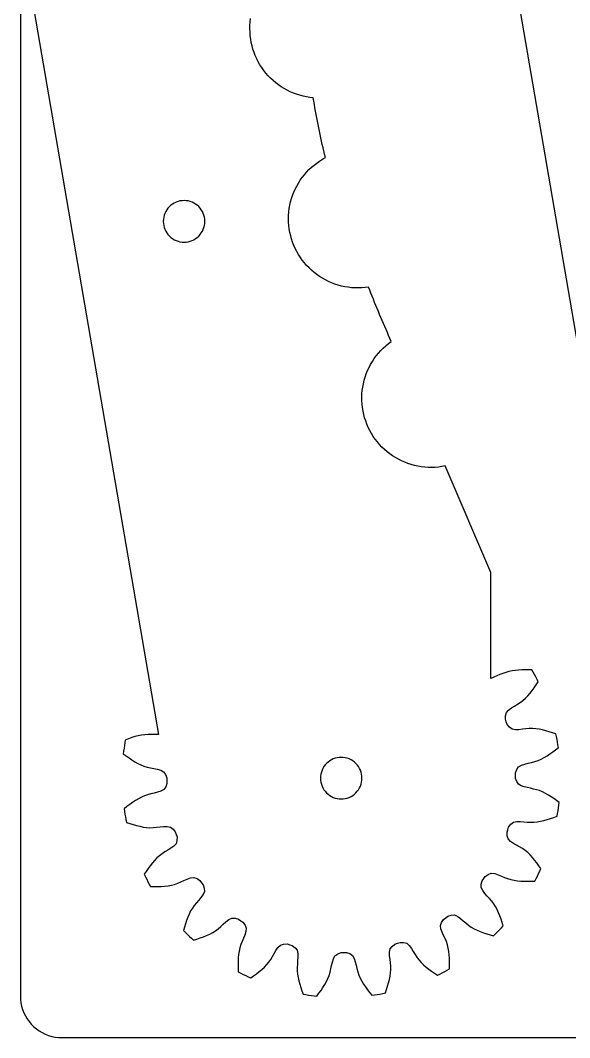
# Model space of a CAD drawing. Extents: x 1 to 481, y 1 to 148.
# Drawn here: x 1 to 40.7, y 1 to 74.5 of the extents above; entities that cross this region are included whole.
import ezdxf

# ---------------------------------------------------------------- set-up
doc = ezdxf.new("R2010")
doc.units = 0
doc.layers.get('0').update_dxf_attribs({"linetype": 'CONTINUOUS'})

msp = doc.modelspace()

# ---------------------------------------------------------------- linework, layer by layer
for p, q in [((1, 144.698), (1, 4)), ((2, 75.115), (10.981, 22.889)), ((37.101, 75.115), (46.082, 22.889)), ((17.59, 74.099), (17.608, 74.345)), ((17.608, 74.345), (17.638, 74.591)), ((17.584, 73.851), (17.59, 74.099)), ((17.591, 73.604), (17.584, 73.851)), ((17.609, 73.357), (17.591, 73.604)), ((17.64, 73.112), (17.609, 73.357)), ((17.683, 72.868), (17.64, 73.112)), ((17.738, 72.627), (17.683, 72.868)), ((17.805, 72.388), (17.738, 72.627)), ((17.884, 72.154), (17.805, 72.388)), ((17.974, 71.923), (17.884, 72.154)), ((18.075, 71.697), (17.974, 71.923)), ((18.188, 71.477), (18.075, 71.697)), ((18.311, 71.262), (18.188, 71.477)), ((18.445, 71.054), (18.311, 71.262)), ((18.588, 70.853), (18.445, 71.054)), ((18.742, 70.659), (18.588, 70.853)), ((18.905, 70.473), (18.742, 70.659)), ((19.077, 70.295), (18.905, 70.473)), ((19.258, 70.126), (19.077, 70.295)), ((19.447, 69.965), (19.258, 70.126)), ((19.643, 69.815), (19.447, 69.965)), ((19.847, 69.674), (19.643, 69.815)), ((20.057, 69.544), (19.847, 69.674)), ((20.274, 69.424), (20.057, 69.544)), ((20.496, 69.315), (20.274, 69.424)), ((20.723, 69.218), (20.496, 69.315)), ((20.955, 69.131), (20.723, 69.218)), ((21.191, 69.056), (20.955, 69.131)), ((21.43, 68.993), (21.191, 69.056)), ((21.672, 68.942), (21.43, 68.993)), ((21.917, 68.903), (21.672, 68.942)), ((22.163, 68.876), (21.917, 68.903)), ((22.202, 68.635), (22.163, 68.876)), ((22.242, 68.393), (22.202, 68.635)), ((22.284, 68.152), (22.242, 68.393)), ((22.326, 67.911), (22.284, 68.152)), ((22.37, 67.67), (22.326, 67.911)), ((22.414, 67.429), (22.37, 67.67)), ((22.46, 67.189), (22.414, 67.429)), ((22.507, 66.948), (22.46, 67.189)), ((22.555, 66.708), (22.507, 66.948)), ((22.604, 66.468), (22.555, 66.708)), ((22.655, 66.229), (22.604, 66.468)), ((22.706, 65.989), (22.655, 66.229)), ((22.758, 65.75), (22.706, 65.989)), ((22.812, 65.511), (22.758, 65.75)), ((22.866, 65.273), (22.812, 65.511)), ((22.922, 65.034), (22.866, 65.273)), ((22.979, 64.796), (22.922, 65.034)), ((23.037, 64.558), (22.979, 64.796)), ((22.03, 63.854), (22.217, 64.015)), ((22.217, 64.015), (22.412, 64.165)), ((22.412, 64.165), (22.613, 64.307)), ((22.613, 64.307), (22.822, 64.438)), ((22.822, 64.438), (23.037, 64.558)), ((21.367, 63.127), (21.519, 63.32)), ((21.519, 63.32), (21.681, 63.507)), ((21.681, 63.507), (21.851, 63.685)), ((21.851, 63.685), (22.03, 63.854)), ((20.86, 62.283), (20.971, 62.503)), ((20.971, 62.503), (21.093, 62.717)), ((21.093, 62.717), (21.225, 62.925)), ((21.225, 62.925), (21.367, 63.127)), ((20.593, 61.594), (20.671, 61.828)), ((20.671, 61.828), (20.76, 62.058)), ((20.76, 62.058), (20.86, 62.283)), ((11.766, 61.013), (11.667, 60.904)), ((11.875, 61.112), (11.766, 61.013)), ((11.993, 61.199), (11.875, 61.112)), ((12.12, 61.275), (11.993, 61.199)), ((12.253, 61.338), (12.12, 61.275)), ((12.391, 61.388), (12.253, 61.338)), ((12.534, 61.423), (12.391, 61.388)), ((12.68, 61.445), (12.534, 61.423)), ((12.827, 61.452), (12.68, 61.445)), ((12.974, 61.445), (12.827, 61.452)), ((13.119, 61.423), (12.974, 61.445)), ((13.262, 61.388), (13.119, 61.423)), ((13.401, 61.338), (13.262, 61.388)), ((13.534, 61.275), (13.401, 61.338)), ((13.66, 61.199), (13.534, 61.275)), ((13.778, 61.112), (13.66, 61.199)), ((13.887, 61.013), (13.778, 61.112)), ((13.986, 60.904), (13.887, 61.013)), ((20.431, 60.874), (20.473, 61.117)), ((20.473, 61.117), (20.528, 61.357)), ((20.528, 61.357), (20.593, 61.594)), ((11.355, 60.245), (11.334, 60.099)), ((11.391, 60.388), (11.355, 60.245)), ((11.441, 60.526), (11.391, 60.388)), ((11.504, 60.659), (11.441, 60.526)), ((11.579, 60.786), (11.504, 60.659)), ((11.667, 60.904), (11.579, 60.786)), ((14.074, 60.786), (13.986, 60.904)), ((14.15, 60.659), (14.074, 60.786)), ((14.212, 60.526), (14.15, 60.659)), ((14.262, 60.388), (14.212, 60.526)), ((14.298, 60.245), (14.262, 60.388)), ((14.319, 60.099), (14.298, 60.245)), ((20.377, 60.137), (20.383, 60.384)), ((20.383, 60.384), (20.401, 60.629)), ((20.401, 60.629), (20.431, 60.874)), ((11.334, 60.099), (11.327, 59.952)), ((11.327, 59.952), (11.334, 59.805)), ((11.334, 59.805), (11.355, 59.66)), ((11.355, 59.66), (11.391, 59.517)), ((11.391, 59.517), (11.441, 59.378)), ((14.212, 59.378), (14.262, 59.517)), ((14.262, 59.517), (14.298, 59.66)), ((14.298, 59.66), (14.319, 59.805)), ((14.327, 59.952), (14.319, 60.099)), ((14.319, 59.805), (14.327, 59.952)), ((20.383, 59.891), (20.377, 60.137)), ((20.402, 59.645), (20.383, 59.891)), ((20.432, 59.401), (20.402, 59.645)), ((11.441, 59.378), (11.504, 59.245)), ((11.504, 59.245), (11.579, 59.119)), ((11.579, 59.119), (11.667, 59.001)), ((11.667, 59.001), (11.766, 58.892)), ((11.766, 58.892), (11.875, 58.793)), ((11.875, 58.793), (11.993, 58.705)), ((13.66, 58.705), (13.778, 58.793)), ((13.778, 58.793), (13.887, 58.892)), ((13.887, 58.892), (13.986, 59.001)), ((13.986, 59.001), (14.074, 59.119)), ((14.074, 59.119), (14.15, 59.245)), ((14.15, 59.245), (14.212, 59.378)), ((20.474, 59.158), (20.432, 59.401)), ((20.529, 58.918), (20.474, 59.158)), ((20.595, 58.68), (20.529, 58.918)), ((11.993, 58.705), (12.12, 58.629)), ((12.12, 58.629), (12.253, 58.566)), ((12.253, 58.566), (12.391, 58.517)), ((12.391, 58.517), (12.534, 58.481)), ((12.534, 58.481), (12.68, 58.459)), ((12.68, 58.459), (12.827, 58.452)), ((12.827, 58.452), (12.974, 58.459)), ((12.974, 58.459), (13.119, 58.481)), ((13.119, 58.481), (13.262, 58.517)), ((13.262, 58.517), (13.401, 58.566)), ((13.401, 58.566), (13.534, 58.629)), ((13.534, 58.629), (13.66, 58.705)), ((20.673, 58.446), (20.595, 58.68)), ((20.762, 58.217), (20.673, 58.446)), ((20.862, 57.992), (20.762, 58.217)), ((20.973, 57.772), (20.862, 57.992)), ((21.095, 57.558), (20.973, 57.772)), ((21.228, 57.35), (21.095, 57.558)), ((21.37, 57.149), (21.228, 57.35)), ((21.522, 56.955), (21.37, 57.149)), ((21.684, 56.769), (21.522, 56.955)), ((21.855, 56.591), (21.684, 56.769)), ((22.034, 56.422), (21.855, 56.591)), ((22.221, 56.262), (22.034, 56.422)), ((22.416, 56.111), (22.221, 56.262)), ((22.618, 55.97), (22.416, 56.111)), ((22.827, 55.839), (22.618, 55.97)), ((23.042, 55.719), (22.827, 55.839)), ((23.262, 55.609), (23.042, 55.719)), ((23.488, 55.511), (23.262, 55.609)), ((23.718, 55.423), (23.488, 55.511)), ((23.953, 55.347), (23.718, 55.423)), ((24.191, 55.283), (23.953, 55.347)), ((24.431, 55.23), (24.191, 55.283)), ((24.674, 55.19), (24.431, 55.23)), ((24.919, 55.161), (24.674, 55.19)), ((25.165, 55.144), (24.919, 55.161)), ((25.411, 55.14), (25.165, 55.144)), ((25.658, 55.148), (25.411, 55.14)), ((25.903, 55.168), (25.658, 55.148)), ((26.147, 55.2), (25.903, 55.168)), ((26.237, 54.98), (26.147, 55.2)), ((26.326, 54.761), (26.237, 54.98)), ((26.415, 54.542), (26.326, 54.761)), ((26.505, 54.322), (26.415, 54.542)), ((26.594, 54.103), (26.505, 54.322)), ((26.684, 53.884), (26.594, 54.103)), ((26.775, 53.665), (26.684, 53.884)), ((26.866, 53.447), (26.775, 53.665)), ((26.957, 53.228), (26.866, 53.447)), ((27.048, 53.01), (26.957, 53.228)), ((27.141, 52.792), (27.048, 53.01)), ((27.233, 52.574), (27.141, 52.792)), ((27.326, 52.356), (27.233, 52.574)), ((27.418, 52.138), (27.326, 52.356)), ((27.512, 51.92), (27.418, 52.138)), ((27.605, 51.703), (27.512, 51.92)), ((27.698, 51.485), (27.605, 51.703)), ((27.792, 51.267), (27.698, 51.485)), ((27.041, 50.618), (27.216, 50.794)), ((27.216, 50.794), (27.4, 50.961)), ((27.4, 50.961), (27.592, 51.119)), ((27.592, 51.119), (27.792, 51.267)), ((26.433, 49.833), (26.57, 50.041)), ((26.57, 50.041), (26.717, 50.241)), ((26.717, 50.241), (26.874, 50.433)), ((26.874, 50.433), (27.041, 50.618)), ((26.086, 49.174), (26.19, 49.399)), ((26.19, 49.399), (26.306, 49.619)), ((26.306, 49.619), (26.433, 49.833)), ((25.84, 48.471), (25.91, 48.709)), ((25.91, 48.709), (25.992, 48.944)), ((25.992, 48.944), (26.086, 49.174)), ((25.702, 47.738), (25.736, 47.985)), ((25.736, 47.985), (25.782, 48.229)), ((25.782, 48.229), (25.84, 48.471)), ((25.671, 47.242), (25.68, 47.491)), ((25.674, 46.994), (25.671, 47.242)), ((25.68, 47.491), (25.702, 47.738)), ((25.689, 46.746), (25.674, 46.994)), ((25.717, 46.499), (25.689, 46.746)), ((25.757, 46.253), (25.717, 46.499)), ((25.809, 46.01), (25.757, 46.253)), ((25.873, 45.77), (25.809, 46.01)), ((25.949, 45.534), (25.873, 45.77)), ((26.036, 45.301), (25.949, 45.534)), ((26.135, 45.073), (26.036, 45.301)), ((26.246, 44.85), (26.135, 45.073)), ((26.367, 44.633), (26.246, 44.85)), ((26.499, 44.422), (26.367, 44.633)), ((26.641, 44.219), (26.499, 44.422)), ((26.793, 44.022), (26.641, 44.219)), ((26.955, 43.833), (26.793, 44.022)), ((27.126, 43.653), (26.955, 43.833)), ((27.305, 43.481), (27.126, 43.653)), ((27.493, 43.318), (27.305, 43.481)), ((27.689, 43.165), (27.493, 43.318)), ((27.892, 43.022), (27.689, 43.165)), ((28.102, 42.889), (27.892, 43.022)), ((28.319, 42.767), (28.102, 42.889)), ((28.541, 42.655), (28.319, 42.767)), ((28.768, 42.555), (28.541, 42.655)), ((29, 42.466), (28.768, 42.555)), ((29.237, 42.389), (29, 42.466)), ((29.477, 42.324), (29.237, 42.389)), ((29.719, 42.27), (29.477, 42.324)), ((29.964, 42.229), (29.719, 42.27)), ((30.211, 42.2), (29.964, 42.229)), ((30.459, 42.184), (30.211, 42.2)), ((30.708, 42.179), (30.459, 42.184)), ((30.956, 42.187), (30.708, 42.179)), ((31.204, 42.208), (30.956, 42.187)), ((31.45, 42.24), (31.204, 42.208)), ((31.695, 42.285), (31.45, 42.24)), ((34.981, 34.598), (31.695, 42.285)), ((34.981, 26.932), (34.981, 34.598)), ((35.633, 27.222), (35.415, 27.13)), ((35.853, 27.306), (35.633, 27.222)), ((36.076, 27.38), (35.853, 27.306)), ((36.301, 27.44), (36.076, 27.38)), ((36.531, 27.486), (36.301, 27.44)), ((36.763, 27.52), (36.531, 27.486)), ((36.997, 27.543), (36.763, 27.52)), ((37.234, 27.558), (36.997, 27.543)), ((37.472, 27.566), (37.234, 27.558)), ((37.711, 27.571), (37.472, 27.566)), ((37.95, 27.573), (37.711, 27.571)), ((38.048, 27.399), (37.95, 27.573)), ((38.144, 27.223), (38.048, 27.399)), ((38.237, 27.046), (38.144, 27.223)), ((35.198, 27.032), (34.981, 26.932)), ((35.415, 27.13), (35.198, 27.032)), ((38.128, 26.269), (38.273, 26.477)), ((38.328, 26.868), (38.237, 27.046)), ((38.273, 26.477), (38.417, 26.688)), ((38.417, 26.688), (38.328, 26.868)), ((37.662, 25.681), (37.824, 25.868)), ((37.824, 25.868), (37.978, 26.065)), ((37.978, 26.065), (38.128, 26.269)), ((36.7, 24.945), (36.912, 25.072)), ((36.912, 25.072), (37.117, 25.203)), ((37.117, 25.203), (37.31, 25.346)), ((37.31, 25.346), (37.492, 25.507)), ((37.492, 25.507), (37.662, 25.681)), ((36.043, 23.992), (36.045, 24.249)), ((36.045, 24.249), (36.112, 24.478)), ((36.112, 24.478), (36.275, 24.661)), ((36.275, 24.661), (36.485, 24.812)), ((36.485, 24.812), (36.7, 24.945)), ((36.108, 23.807), (36.043, 23.992)), ((36.169, 23.621), (36.108, 23.807)), ((36.328, 23.418), (36.169, 23.621)), ((9.513, 22.805), (9.277, 22.741)), ((9.752, 22.851), (9.513, 22.805)), ((9.994, 22.88), (9.752, 22.851)), ((10.238, 22.894), (9.994, 22.88)), ((10.485, 22.898), (10.238, 22.894)), ((10.733, 22.896), (10.485, 22.898)), ((10.981, 22.889), (10.733, 22.896)), ((36.52, 23.278), (36.328, 23.418)), ((36.762, 23.232), (36.52, 23.278)), ((37.02, 23.241), (36.762, 23.232)), ((37.272, 23.267), (37.02, 23.241)), ((37.517, 23.296), (37.272, 23.267)), ((37.759, 23.317), (37.517, 23.296)), ((38, 23.322), (37.759, 23.317)), ((38.242, 23.306), (38, 23.322)), ((38.483, 23.272), (38.242, 23.306)), ((38.725, 23.222), (38.483, 23.272)), ((38.968, 23.161), (38.725, 23.222)), ((39.21, 23.091), (38.968, 23.161)), ((39.453, 23.014), (39.21, 23.091)), ((39.696, 22.935), (39.453, 23.014)), ((39.735, 22.739), (39.696, 22.935)), ((8.517, 22.095), (8.489, 21.897)), ((8.548, 22.293), (8.517, 22.095)), ((8.581, 22.49), (8.548, 22.293)), ((8.812, 22.58), (8.581, 22.49)), ((9.044, 22.665), (8.812, 22.58)), ((9.277, 22.741), (9.044, 22.665)), ((39.772, 22.542), (39.735, 22.739)), ((39.806, 22.345), (39.772, 22.542)), ((39.838, 22.147), (39.806, 22.345)), ((39.867, 21.949), (39.838, 22.147)), ((8.463, 21.699), (8.439, 21.5)), ((8.439, 21.5), (8.645, 21.349)), ((8.489, 21.897), (8.463, 21.699)), ((8.645, 21.349), (8.852, 21.202)), ((38.838, 21.225), (39.049, 21.352)), ((39.049, 21.352), (39.257, 21.492)), ((39.257, 21.492), (39.462, 21.639)), ((39.462, 21.639), (39.665, 21.793)), ((39.665, 21.793), (39.867, 21.949)), ((8.852, 21.202), (9.061, 21.06)), ((9.061, 21.06), (9.273, 20.927)), ((9.273, 20.927), (9.488, 20.805)), ((9.488, 20.805), (9.707, 20.698)), ((9.707, 20.698), (9.932, 20.608)), ((9.932, 20.608), (10.163, 20.538)), ((22.933, 20.575), (22.858, 20.448)), ((23.021, 20.693), (22.933, 20.575)), ((23.12, 20.802), (23.021, 20.693)), ((23.229, 20.901), (23.12, 20.802)), ((23.347, 20.988), (23.229, 20.901)), ((23.473, 21.064), (23.347, 20.988)), ((23.607, 21.127), (23.473, 21.064)), ((23.745, 21.177), (23.607, 21.127)), ((23.888, 21.212), (23.745, 21.177)), ((24.034, 21.234), (23.888, 21.212)), ((24.181, 21.241), (24.034, 21.234)), ((24.328, 21.234), (24.181, 21.241)), ((24.473, 21.212), (24.328, 21.234)), ((24.616, 21.177), (24.473, 21.212)), ((24.755, 21.127), (24.616, 21.177)), ((24.888, 21.064), (24.755, 21.127)), ((25.014, 20.988), (24.888, 21.064)), ((25.132, 20.901), (25.014, 20.988)), ((25.241, 20.802), (25.132, 20.901)), ((25.34, 20.693), (25.241, 20.802)), ((25.428, 20.575), (25.34, 20.693)), ((25.503, 20.448), (25.428, 20.575)), ((36.991, 20.559), (37.203, 20.683)), ((37.203, 20.683), (37.449, 20.761)), ((37.449, 20.761), (37.695, 20.822)), ((37.695, 20.822), (37.936, 20.878)), ((37.936, 20.878), (38.171, 20.938)), ((38.171, 20.938), (38.399, 21.015)), ((38.399, 21.015), (38.621, 21.111)), ((38.621, 21.111), (38.838, 21.225)), ((10.163, 20.538), (10.399, 20.484)), ((10.399, 20.484), (10.642, 20.436)), ((10.642, 20.436), (10.889, 20.382)), ((10.889, 20.382), (11.138, 20.31)), ((11.138, 20.31), (11.353, 20.193)), ((11.353, 20.193), (11.493, 20)), ((11.493, 20), (11.581, 19.758)), ((22.688, 19.888), (22.681, 19.741)), ((22.709, 20.034), (22.688, 19.888)), ((22.745, 20.177), (22.709, 20.034)), ((22.795, 20.315), (22.745, 20.177)), ((22.858, 20.448), (22.795, 20.315)), ((25.566, 20.315), (25.503, 20.448)), ((25.616, 20.177), (25.566, 20.315)), ((25.652, 20.034), (25.616, 20.177)), ((25.673, 19.888), (25.652, 20.034)), ((25.681, 19.741), (25.673, 19.888)), ((36.776, 20.118), (36.857, 20.362)), ((36.78, 19.922), (36.776, 20.118)), ((36.781, 19.727), (36.78, 19.922)), ((36.857, 20.362), (36.991, 20.559)), ((11.505, 19.122), (11.371, 18.925)), ((11.587, 19.366), (11.505, 19.122)), ((11.581, 19.758), (11.583, 19.562)), ((11.583, 19.562), (11.587, 19.366)), ((22.681, 19.741), (22.688, 19.594)), ((22.688, 19.594), (22.709, 19.449)), ((22.709, 19.449), (22.745, 19.306)), ((22.745, 19.306), (22.795, 19.167)), ((22.795, 19.167), (22.858, 19.034)), ((25.503, 19.034), (25.566, 19.167)), ((25.566, 19.167), (25.616, 19.306)), ((25.616, 19.306), (25.652, 19.449)), ((25.652, 19.449), (25.673, 19.594)), ((25.673, 19.594), (25.681, 19.741)), ((36.87, 19.504), (36.781, 19.727)), ((36.992, 19.316), (36.87, 19.504)), ((37.172, 19.193), (36.992, 19.316)), ((37.395, 19.12), (37.172, 19.193)), ((37.628, 19.064), (37.395, 19.12)), ((9.741, 18.373), (9.525, 18.259)), ((9.963, 18.469), (9.741, 18.373)), ((10.191, 18.546), (9.963, 18.469)), ((10.426, 18.607), (10.191, 18.546)), ((10.667, 18.662), (10.426, 18.607)), ((10.913, 18.723), (10.667, 18.662)), ((11.16, 18.801), (10.913, 18.723)), ((11.371, 18.925), (11.16, 18.801)), ((22.858, 19.034), (22.933, 18.908)), ((22.933, 18.908), (23.021, 18.79)), ((23.021, 18.79), (23.12, 18.681)), ((23.12, 18.681), (23.229, 18.582)), ((23.229, 18.582), (23.347, 18.494)), ((23.347, 18.494), (23.473, 18.418)), ((23.473, 18.418), (23.607, 18.355)), ((24.755, 18.355), (24.888, 18.418)), ((24.888, 18.418), (25.014, 18.494)), ((25.014, 18.494), (25.132, 18.582)), ((25.132, 18.582), (25.241, 18.681)), ((25.241, 18.681), (25.34, 18.79)), ((25.34, 18.79), (25.428, 18.908)), ((25.428, 18.908), (25.503, 19.034)), ((37.855, 19.01), (37.628, 19.064)), ((38.077, 18.956), (37.855, 19.01)), ((38.295, 18.901), (38.077, 18.956)), ((38.511, 18.847), (38.295, 18.901)), ((38.724, 18.742), (38.511, 18.847)), ((38.936, 18.634), (38.724, 18.742)), ((39.143, 18.521), (38.936, 18.634)), ((39.346, 18.398), (39.143, 18.521)), ((39.542, 18.266), (39.346, 18.398)), ((8.698, 17.691), (8.496, 17.535)), ((8.901, 17.845), (8.698, 17.691)), ((9.106, 17.993), (8.901, 17.845)), ((9.313, 18.132), (9.106, 17.993)), ((9.525, 18.259), (9.313, 18.132)), ((23.607, 18.355), (23.745, 18.306)), ((23.745, 18.306), (23.888, 18.27)), ((23.888, 18.27), (24.034, 18.248)), ((24.034, 18.248), (24.181, 18.241)), ((24.181, 18.241), (24.328, 18.248)), ((24.328, 18.248), (24.473, 18.27)), ((24.473, 18.27), (24.616, 18.306)), ((24.616, 18.306), (24.755, 18.355)), ((39.734, 18.127), (39.542, 18.266)), ((39.923, 17.984), (39.734, 18.127)), ((39.874, 17.587), (39.9, 17.786)), ((39.9, 17.786), (39.923, 17.984)), ((8.496, 17.535), (8.525, 17.337)), ((8.525, 17.337), (8.557, 17.139)), ((8.557, 17.139), (8.591, 16.942)), ((8.591, 16.942), (8.627, 16.746)), ((39.3, 16.825), (39.541, 16.908)), ((39.541, 16.908), (39.781, 16.994)), ((39.781, 16.994), (39.815, 17.191)), ((39.815, 17.191), (39.846, 17.389)), ((39.846, 17.389), (39.874, 17.587)), ((8.627, 16.746), (8.666, 16.549)), ((8.666, 16.549), (8.909, 16.47)), ((8.909, 16.47), (9.152, 16.394)), ((9.152, 16.394), (9.394, 16.323)), ((9.394, 16.323), (9.637, 16.262)), ((9.637, 16.262), (9.879, 16.213)), ((9.879, 16.213), (10.121, 16.179)), ((10.121, 16.179), (10.362, 16.162)), ((10.362, 16.162), (10.603, 16.167)), ((10.603, 16.167), (10.845, 16.189)), ((10.845, 16.189), (11.09, 16.218)), ((11.09, 16.218), (11.342, 16.243)), ((11.342, 16.243), (11.601, 16.252)), ((11.601, 16.252), (11.842, 16.207)), ((11.842, 16.207), (12.034, 16.066)), ((36.219, 16.02), (36.275, 16.208)), ((36.275, 16.208), (36.428, 16.415)), ((36.428, 16.415), (36.616, 16.561)), ((36.616, 16.561), (36.856, 16.613)), ((36.856, 16.613), (37.115, 16.612)), ((37.115, 16.612), (37.367, 16.593)), ((37.367, 16.593), (37.614, 16.572)), ((37.614, 16.572), (37.856, 16.557)), ((37.856, 16.557), (38.097, 16.559)), ((38.097, 16.559), (38.338, 16.582)), ((38.338, 16.582), (38.578, 16.623)), ((38.578, 16.623), (38.819, 16.679)), ((38.819, 16.679), (39.06, 16.747)), ((39.06, 16.747), (39.3, 16.825)), ((12.034, 16.066), (12.193, 15.863)), ((12.193, 15.863), (12.255, 15.678)), ((12.255, 15.678), (12.319, 15.493)), ((12.319, 15.493), (12.317, 15.235)), ((36.16, 15.834), (36.219, 16.02)), ((36.169, 15.576), (36.16, 15.834)), ((36.242, 15.35), (36.169, 15.576)), ((12.088, 14.823), (11.877, 14.673)), ((12.251, 15.007), (12.088, 14.823)), ((12.317, 15.235), (12.251, 15.007)), ((36.41, 15.171), (36.242, 15.35)), ((36.625, 15.026), (36.41, 15.171)), ((36.844, 14.899), (36.625, 15.026)), ((37.059, 14.778), (36.844, 14.899)), ((37.268, 14.654), (37.059, 14.778)), ((10.871, 13.978), (10.7, 13.803)), ((11.052, 14.138), (10.871, 13.978)), ((11.246, 14.282), (11.052, 14.138)), ((11.45, 14.412), (11.246, 14.282)), ((11.662, 14.539), (11.45, 14.412)), ((11.877, 14.673), (11.662, 14.539)), ((37.465, 14.516), (37.268, 14.654)), ((37.651, 14.361), (37.465, 14.516)), ((37.826, 14.191), (37.651, 14.361)), ((37.993, 14.009), (37.826, 14.191)), ((38.153, 13.817), (37.993, 14.009)), ((10.384, 13.42), (10.235, 13.216)), ((10.539, 13.616), (10.384, 13.42)), ((10.7, 13.803), (10.539, 13.616)), ((38.308, 13.617), (38.153, 13.817)), ((38.46, 13.413), (38.308, 13.617)), ((38.61, 13.206), (38.46, 13.413)), ((10.089, 13.007), (9.945, 12.796)), ((9.945, 12.796), (10.034, 12.617)), ((10.034, 12.617), (10.126, 12.439)), ((10.235, 13.216), (10.089, 13.007)), ((13.052, 12.447), (13.295, 12.535)), ((13.295, 12.535), (13.539, 12.567)), ((13.539, 12.567), (13.765, 12.492)), ((13.765, 12.492), (13.978, 12.349)), ((34.48, 12.483), (34.591, 12.643)), ((34.591, 12.643), (34.8, 12.793)), ((34.8, 12.793), (35.024, 12.874)), ((35.024, 12.874), (35.269, 12.849)), ((35.269, 12.849), (35.514, 12.768)), ((35.514, 12.768), (35.749, 12.673)), ((35.749, 12.673), (35.976, 12.576)), ((35.976, 12.576), (36.202, 12.487)), ((38.261, 12.485), (38.352, 12.664)), ((38.352, 12.664), (38.44, 12.843)), ((38.44, 12.843), (38.526, 13.024)), ((38.526, 13.024), (38.61, 13.206)), ((10.126, 12.439), (10.219, 12.262)), ((10.219, 12.262), (10.315, 12.086)), ((10.315, 12.086), (10.412, 11.911)), ((10.412, 11.911), (10.668, 11.911)), ((10.668, 11.911), (10.922, 11.913)), ((10.922, 11.913), (11.175, 11.921)), ((11.175, 11.921), (11.424, 11.938)), ((11.424, 11.938), (11.67, 11.966)), ((11.67, 11.966), (11.91, 12.008)), ((11.91, 12.008), (12.145, 12.067)), ((12.145, 12.067), (12.372, 12.146)), ((12.372, 12.146), (12.596, 12.242)), ((12.596, 12.242), (12.82, 12.345)), ((12.82, 12.345), (13.052, 12.447)), ((13.978, 12.349), (14.095, 12.191)), ((14.095, 12.191), (14.213, 12.035)), ((14.213, 12.035), (14.291, 11.79)), ((14.291, 11.79), (14.298, 11.552)), ((34.294, 11.838), (34.295, 12.076)), ((34.399, 11.616), (34.294, 11.838)), ((34.295, 12.076), (34.366, 12.323)), ((34.366, 12.323), (34.48, 12.483)), ((36.202, 12.487), (36.432, 12.415)), ((36.432, 12.415), (36.668, 12.362)), ((36.668, 12.362), (36.91, 12.327)), ((36.91, 12.327), (37.156, 12.306)), ((37.156, 12.306), (37.406, 12.296)), ((37.406, 12.296), (37.659, 12.295)), ((37.659, 12.295), (37.913, 12.3)), ((37.913, 12.3), (38.168, 12.308)), ((38.168, 12.308), (38.261, 12.485)), ((14.046, 11.119), (13.883, 10.925)), ((14.2, 11.327), (14.046, 11.119)), ((14.298, 11.552), (14.2, 11.327)), ((34.559, 11.412), (34.399, 11.616)), ((34.727, 11.223), (34.559, 11.412)), ((34.895, 11.042), (34.727, 11.223)), ((35.055, 10.859), (34.895, 11.042)), ((13.426, 10.355), (13.304, 10.147)), ((13.566, 10.552), (13.426, 10.355)), ((13.721, 10.739), (13.566, 10.552)), ((13.883, 10.925), (13.721, 10.739)), ((35.2, 10.667), (35.055, 10.859)), ((35.329, 10.462), (35.2, 10.667)), ((35.443, 10.246), (35.329, 10.462)), ((13.099, 9.7), (13.013, 9.466)), ((13.195, 9.928), (13.099, 9.7)), ((13.304, 10.147), (13.195, 9.928)), ((16.055, 9.524), (16.277, 9.629)), ((16.277, 9.629), (16.515, 9.628)), ((16.515, 9.628), (16.763, 9.558)), ((16.763, 9.558), (16.922, 9.444)), ((31.575, 9.539), (31.732, 9.655)), ((31.732, 9.655), (31.888, 9.774)), ((31.888, 9.774), (32.133, 9.852)), ((32.133, 9.852), (32.371, 9.859)), ((32.371, 9.859), (32.596, 9.761)), ((32.596, 9.761), (32.804, 9.608)), ((32.804, 9.608), (32.998, 9.444)), ((35.545, 10.021), (35.443, 10.246)), ((35.638, 9.789), (35.545, 10.021)), ((35.724, 9.551), (35.638, 9.789)), ((35.805, 9.31), (35.724, 9.551)), ((12.86, 8.982), (12.789, 8.737)), ((12.934, 9.226), (12.86, 8.982)), ((13.013, 9.466), (12.934, 9.226)), ((15.106, 8.723), (15.298, 8.869)), ((15.298, 8.869), (15.481, 9.028)), ((15.481, 9.028), (15.662, 9.196)), ((15.662, 9.196), (15.851, 9.365)), ((15.851, 9.365), (16.055, 9.524)), ((16.922, 9.444), (17.083, 9.332)), ((17.083, 9.332), (17.232, 9.123)), ((17.232, 9.123), (17.313, 8.899)), ((17.313, 8.899), (17.289, 8.655)), ((31.357, 9.099), (31.431, 9.326)), ((31.388, 8.856), (31.357, 9.099)), ((31.477, 8.613), (31.388, 8.856)), ((31.431, 9.326), (31.575, 9.539)), ((32.998, 9.444), (33.184, 9.282)), ((33.184, 9.282), (33.372, 9.127)), ((33.372, 9.127), (33.568, 8.988)), ((33.568, 8.988), (33.776, 8.865)), ((33.776, 8.865), (33.995, 8.756)), ((35.61, 8.775), (35.748, 8.92)), ((35.748, 8.92), (35.884, 9.067)), ((35.884, 9.067), (35.805, 9.31)), ((12.789, 8.737), (12.929, 8.594)), ((12.929, 8.594), (13.07, 8.453)), ((13.07, 8.453), (13.214, 8.313)), ((13.214, 8.313), (13.359, 8.175)), ((13.359, 8.175), (13.506, 8.04)), ((13.506, 8.04), (13.749, 8.118)), ((13.749, 8.118), (13.99, 8.199)), ((13.99, 8.199), (14.228, 8.285)), ((14.228, 8.285), (14.46, 8.378)), ((14.46, 8.378), (14.685, 8.48)), ((14.685, 8.48), (14.901, 8.595)), ((14.901, 8.595), (15.106, 8.723)), ((17.112, 8.174), (17.015, 7.947)), ((17.207, 8.409), (17.112, 8.174)), ((17.289, 8.655), (17.207, 8.409)), ((31.579, 8.381), (31.477, 8.613)), ((31.682, 8.157), (31.579, 8.381)), ((31.777, 7.933), (31.682, 8.157)), ((33.995, 8.756), (34.223, 8.66)), ((34.223, 8.66), (34.458, 8.574)), ((34.458, 8.574), (34.698, 8.495)), ((34.698, 8.495), (34.941, 8.421)), ((34.941, 8.421), (35.187, 8.35)), ((35.187, 8.35), (35.33, 8.49)), ((35.33, 8.49), (35.471, 8.631)), ((35.471, 8.631), (35.61, 8.775)), ((16.854, 7.491), (16.801, 7.255)), ((16.926, 7.721), (16.854, 7.491)), ((17.015, 7.947), (16.926, 7.721)), ((19.465, 7.298), (19.61, 7.513)), ((19.61, 7.513), (19.789, 7.681)), ((19.789, 7.681), (20.015, 7.754)), ((20.015, 7.754), (20.273, 7.764)), ((20.273, 7.764), (20.459, 7.704)), ((20.459, 7.704), (20.647, 7.648)), ((20.647, 7.648), (20.854, 7.495)), ((20.854, 7.495), (21, 7.307)), ((27.671, 7.162), (27.717, 7.403)), ((27.717, 7.403), (27.857, 7.595)), ((27.857, 7.595), (28.06, 7.754)), ((28.06, 7.754), (28.246, 7.816)), ((28.246, 7.816), (28.431, 7.88)), ((28.431, 7.88), (28.688, 7.879)), ((28.688, 7.879), (28.916, 7.812)), ((28.916, 7.812), (29.1, 7.649)), ((29.1, 7.649), (29.251, 7.439)), ((29.251, 7.439), (29.384, 7.224)), ((31.856, 7.706), (31.777, 7.933)), ((31.915, 7.471), (31.856, 7.706)), ((31.958, 7.231), (31.915, 7.471)), ((16.745, 6.767), (16.735, 6.517)), ((16.766, 7.013), (16.745, 6.767)), ((16.801, 7.255), (16.766, 7.013)), ((18.955, 6.458), (19.093, 6.655)), ((19.093, 6.655), (19.217, 6.864)), ((19.217, 6.864), (19.338, 7.08)), ((19.338, 7.08), (19.465, 7.298)), ((21, 7.307), (21.052, 7.068)), ((21.051, 6.809), (21.032, 6.556)), ((21.052, 7.068), (21.051, 6.809)), ((23.542, 6.45), (23.613, 6.699)), ((23.613, 6.699), (23.731, 6.914)), ((23.731, 6.914), (23.924, 7.054)), ((23.924, 7.054), (24.166, 7.142)), ((24.166, 7.142), (24.361, 7.143)), ((24.361, 7.143), (24.557, 7.148)), ((24.557, 7.148), (24.801, 7.067)), ((24.801, 7.067), (24.998, 6.933)), ((24.998, 6.933), (25.122, 6.721)), ((25.122, 6.721), (25.2, 6.475)), ((27.68, 6.903), (27.671, 7.162)), ((27.706, 6.651), (27.68, 6.903)), ((27.735, 6.406), (27.706, 6.651)), ((29.384, 7.224), (29.511, 7.012)), ((29.511, 7.012), (29.642, 6.807)), ((29.642, 6.807), (29.785, 6.613)), ((29.785, 6.613), (29.945, 6.432)), ((31.985, 6.985), (31.958, 7.231)), ((32.002, 6.736), (31.985, 6.985)), ((32.01, 6.483), (32.002, 6.736)), ((16.735, 6.517), (16.735, 6.265)), ((16.735, 6.265), (16.739, 6.01)), ((16.739, 6.01), (16.747, 5.755)), ((18.255, 5.77), (18.447, 5.93)), ((18.447, 5.93), (18.63, 6.097)), ((18.63, 6.097), (18.8, 6.272)), ((18.8, 6.272), (18.955, 6.458)), ((21.011, 6.31), (20.996, 6.068)), ((20.996, 6.068), (20.998, 5.827)), ((21.032, 6.556), (21.011, 6.31)), ((23.386, 5.724), (23.44, 5.96)), ((23.44, 5.96), (23.488, 6.203)), ((23.488, 6.203), (23.542, 6.45)), ((25.2, 6.475), (25.261, 6.229)), ((25.261, 6.229), (25.317, 5.988)), ((25.317, 5.988), (25.377, 5.753)), ((27.757, 6.164), (27.735, 6.406)), ((27.745, 5.682), (27.761, 5.923)), ((27.761, 5.923), (27.757, 6.164)), ((29.945, 6.432), (30.12, 6.261)), ((30.12, 6.261), (30.307, 6.1)), ((30.307, 6.1), (30.504, 5.945)), ((30.504, 5.945), (30.708, 5.796)), ((31.838, 5.875), (32.012, 5.973)), ((32.013, 6.229), (32.01, 6.483)), ((32.012, 5.973), (32.013, 6.229)), ((16.747, 5.755), (16.924, 5.662)), ((16.924, 5.662), (17.103, 5.572)), ((17.103, 5.572), (17.282, 5.483)), ((17.282, 5.483), (17.463, 5.397)), ((17.463, 5.397), (17.645, 5.314)), ((17.645, 5.314), (17.852, 5.463)), ((17.852, 5.463), (18.056, 5.615)), ((18.056, 5.615), (18.255, 5.77)), ((20.998, 5.827), (21.021, 5.586)), ((21.021, 5.586), (21.062, 5.345)), ((21.062, 5.345), (21.118, 5.104)), ((23.118, 5.049), (23.225, 5.269)), ((23.225, 5.269), (23.316, 5.493)), ((23.316, 5.493), (23.386, 5.724)), ((25.377, 5.753), (25.454, 5.524)), ((25.454, 5.524), (25.55, 5.302)), ((25.55, 5.302), (25.664, 5.086)), ((27.6, 4.955), (27.661, 5.198)), ((27.661, 5.198), (27.711, 5.44)), ((27.711, 5.44), (27.745, 5.682)), ((30.708, 5.796), (30.916, 5.65)), ((30.916, 5.65), (31.127, 5.506)), ((31.127, 5.506), (31.307, 5.595)), ((31.307, 5.595), (31.485, 5.686)), ((31.485, 5.686), (31.662, 5.78)), ((31.662, 5.78), (31.838, 5.875)), ((21.118, 5.104), (21.187, 4.864)), ((21.187, 4.864), (21.264, 4.623)), ((21.264, 4.623), (21.347, 4.383)), ((22.574, 4.206), (22.721, 4.414)), ((22.721, 4.414), (22.863, 4.623)), ((22.863, 4.623), (22.996, 4.834)), ((22.996, 4.834), (23.118, 5.049)), ((25.664, 5.086), (25.792, 4.874)), ((25.792, 4.874), (25.931, 4.667)), ((25.931, 4.667), (26.079, 4.462)), ((26.079, 4.462), (26.232, 4.259)), ((27.374, 4.227), (27.453, 4.47)), ((27.453, 4.47), (27.53, 4.713)), ((27.53, 4.713), (27.6, 4.955)), ((1, 4), (1.01, 3.752)), ((1.01, 3.752), (1.041, 3.506)), ((21.347, 4.383), (21.433, 4.142)), ((21.433, 4.142), (21.631, 4.109)), ((21.631, 4.109), (21.828, 4.078)), ((21.828, 4.078), (22.026, 4.049)), ((22.026, 4.049), (22.225, 4.023)), ((22.225, 4.023), (22.424, 4)), ((22.424, 4), (22.574, 4.206)), ((26.232, 4.259), (26.388, 4.057)), ((26.388, 4.057), (26.586, 4.086)), ((26.586, 4.086), (26.784, 4.117)), ((26.784, 4.117), (26.981, 4.152)), ((26.981, 4.152), (27.178, 4.188)), ((27.178, 4.188), (27.374, 4.227)), ((1.041, 3.506), (1.092, 3.264)), ((1.092, 3.264), (1.163, 3.026)), ((1.163, 3.026), (1.253, 2.795)), ((1.253, 2.795), (1.362, 2.572)), ((1.362, 2.572), (1.489, 2.359)), ((1.489, 2.359), (1.633, 2.157)), ((1.633, 2.157), (1.793, 1.968)), ((1.793, 1.968), (1.968, 1.793)), ((1.968, 1.793), (2.157, 1.633)), ((2.157, 1.633), (2.359, 1.489)), ((2.359, 1.489), (2.572, 1.362)), ((2.572, 1.362), (2.795, 1.253)), ((2.795, 1.253), (3.026, 1.163)), ((3.026, 1.163), (3.264, 1.092)), ((3.264, 1.092), (3.506, 1.041)), ((3.506, 1.041), (3.752, 1.01)), ((3.752, 1.01), (4, 1)), ((4, 1), (74, 1))]:
    msp.add_line(p, q)

doc.saveas('drawing.dxf')
